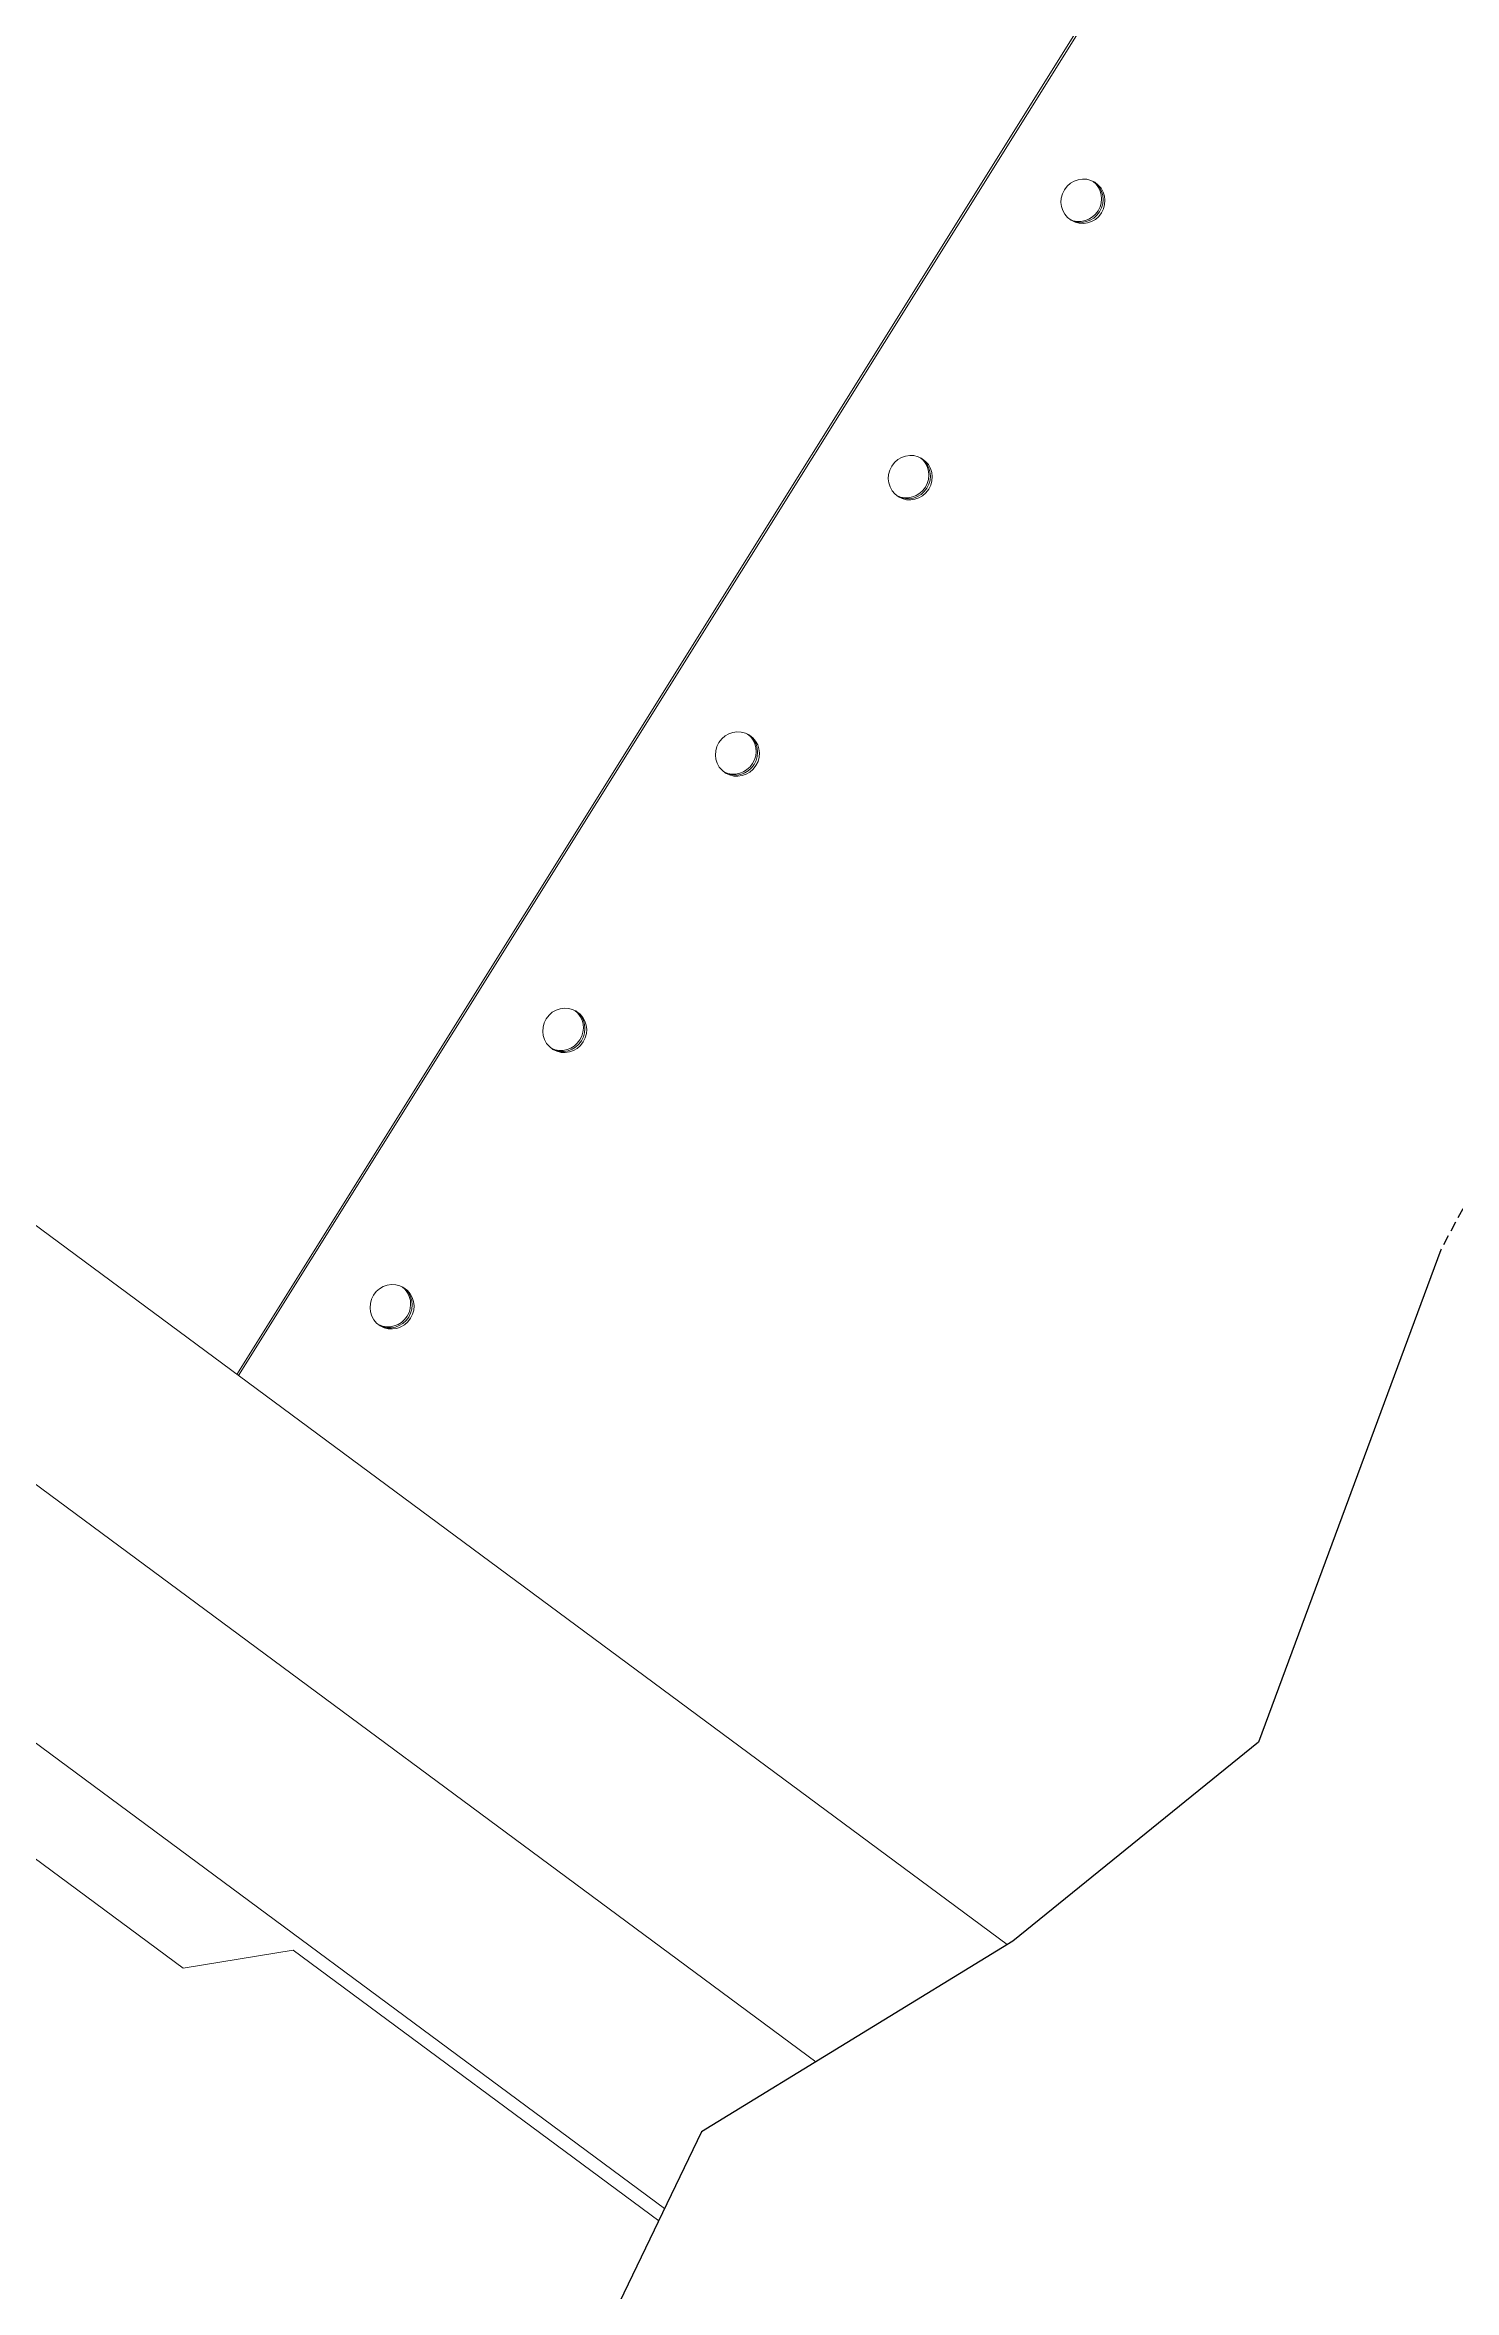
# Model space of a CAD drawing. Header units: millimetres. Extents: x -272986 to 200319, y -34579 to 49604.
# Drawn here: x 13234 to 13675, y 34224 to 34925 of the extents above; entities that cross this region are included whole.
import ezdxf

# ---------------------------------------------------------------- set-up
doc = ezdxf.new("R2010")
doc.units = ezdxf.units.MM
doc.linetypes.add('HIDDEN2', pattern=[4.762499999999999, 3.175, -1.5875])
doc.layers.get('Defpoints').update_dxf_attribs({"color": 9})
for name, color, linetype in [('X 0001 M', 7, 'Continuous'), ('X 1001 M', 8, 'HIDDEN2'), ('X 3001 D', 5, 'Continuous')]:
    doc.layers.add(name, color=color, linetype=linetype)
doc.layers.add('X 5999 H', color=7, linetype='Continuous', true_color=0xffffff)
doc.styles.add('BIT STD. 2.5', font='isocpeur.ttf', dxfattribs={"height": 2.5})
doc.dimstyles.new('BIT STD. 2.5', dxfattribs={"dimtxt": 2.5, "dimasz": 2.5, "dimexe": 1, "dimexo": 0.75, "dimgap": 1, "dimtad": 1, "dimdec": 0, "dimdsep": 46, "dimtxsty": 'BIT STD. 2.5', "dimcen": 0, "dimadec": 0, "dimazin": 0, "dimtfac": 1, "dimtdec": 0, "dimtmove": 0, "dimatfit": 3, "dimfxl": 1, "dimtfill": 1, "dimlwd": -1, "dimlwe": -1, "dimarcsym": 0})

# ---------------------------------------------------------------- blocks, each defined once
blk = doc.blocks.new('A$C89218876')
at = {"color": 8}
blk.add_lwpolyline([(3944.59467714844, 6825.668105172296), (3971.093324651368, 6466.473363314835), (3981.785005525461, 6319.641547699335), (3952.843091657743, 6204.143028443352), (3906.044064796305, 6114.906475446034), (3986.878356441398, 6000.174036553064), (3965.60631595157, 5830.200003626138), (3999.64211851918, 5719.716815558284), (4076.222002066331, 5668.724472349473), (4242.145531238414, 5621.981760910734), (4298.663709653047, 5586.203575478992)], dxfattribs=at)
at = {"color": 8, "linetype": 'Continuous'}
blk.add_lwpolyline([(4298.663709653047, 5586.203575478992), (4448.170119468559, 5518.667512002941), (4504.874588698003, 5437.758118688262), (4557.528790521203, 5336.621415590847), (4727.642198209505, 5239.530184728896), (4893.705338491593, 5243.575656964358), (5090.057403483574, 5267.502245154546), (5452.548210266599, 5267.502245154546), (5776.919571218619, 5364.398616529234)], dxfattribs=at)
at = {"layer": 'X 1001 M', "linetype": 'Continuous', "lineweight": 0}
for p, q in [((4311.313649286585, 5208.266661364314), (3568.96959760776, 5747.611185320791)), ((3581.585424245626, 5739.279415126774), (4311.753286611376, 5208.781410535294)), ((3756.873660657522, 4559.10084124258), (4505.799901053627, 5435.980804860635)), ((3807.475834545239, 4518.263386773764), (4538.172878773189, 5373.799703967751)), ((3807.475834545894, 4518.263386774708), (4538.172878773131, 5373.799703967863)), ((3850.419681510863, 4468.459183551215), (4580.636268677707, 5323.432957803667)), ((4492.007453629016, 5213.261883016807), (4584.309563507128, 5321.336446299055)), ((4495.256798160535, 5178.577687524401), (4492.007453629016, 5213.261883016807)), ((4435.430583910846, 5108.528454777679), (4495.256798160532, 5178.577687524401)), ((4495.256798160535, 5178.577687524401), (4494.999921648534, 5178.224127337491))]:
    blk.add_line(p, q, dxfattribs=at)
at = {"layer": 'X 1001 M', "linetype": 'Continuous', "lineweight": 0, "extrusion": (0, 0, -1)}
for centre, major_axis, ratio, start_param, end_param in [((3964.112210664382, 5497.489065751794), (5.663118960624635, -4.114496766047308), 0.9743700647852352, -3.141592653589773, 3.141592653589813), ((3963.715541900994, 5496.943098078747), (-5.66311896062464, 4.11449676604734), 0.9743700647852341, 0.04949199340752806, 3.092100730279325), ((4046.488385877248, 5437.639271165224), (5.663118960624635, -4.114496766047308), 0.9743700647852352, -3.141592653589773, 3.141592653589813), ((4046.091717113861, 5437.09330349218), (-5.66311896062461, 4.114496766047299), 0.9743700647852342, 0.04949199340805102, 3.092100730279851), ((4128.864561090119, 5377.789476578655), (5.663118960624635, -4.114496766047308), 0.9743700647852352, -3.141592653589812, 3.141592653589774), ((4128.467892326727, 5377.243508905609), (-5.663118960624617, 4.114496766047293), 0.9743700647852341, 0.04949199340809427, 3.092100730280027), ((4211.240736302985, 5317.939681992086), (5.663118960624635, -4.114496766047308), 0.9743700647852352, -3.141592653589812, 3.141592653589774), ((4210.844067539594, 5317.393714319041), (-5.663118960624626, 4.11449676604731), 0.9743700647852344, 0.04949199340696823, 3.092100730278899), ((4293.616911515852, 5258.089887405516), (5.663118960624635, -4.114496766047308), 0.9743700647852352, -3.141592653589812, 3.141592653589774), ((4293.220242752464, 5257.54391973247), (-5.663118960624638, 4.114496766047311), 0.9743700647852342, 0.04949199340678156, 3.092100730279104)]:
    blk.add_ellipse(centre, major_axis=major_axis, ratio=ratio, start_param=start_param, end_param=end_param, dxfattribs=at)
at = {"layer": 'X 1001 M', "linetype": 'Continuous', "lineweight": 0}
for centre, major_axis, ratio, start_param, end_param in [((3963.384984620414, 5496.488125014082), (5.663118960624655, -4.11449676604731), 0.9743700647852344, 0.09082301206740456, 3.050769603287393), ((3963.71554192769, 5496.943098074193), (5.66311896062465, -4.114496766047378), 0.9743700647852345, 0.04949195747857059, 3.092100696112583), ((4045.761159833284, 5436.638330427511), (5.663118960624599, -4.114496766047294), 0.9743700647852342, 0.09082301206737341, 3.05076960328749), ((4046.091717140556, 5437.093303487625), (5.663118960624862, -4.114496766047186), 0.9743700647852341, 0.04949195747697568, 3.092100696111224), ((4128.137335046151, 5376.788535840944), (5.663118960624661, -4.114496766047311), 0.9743700647852342, 0.09082301206710693, 3.050769603287355), ((4128.467892353423, 5377.243508901054), (5.663118960624598, -4.114496766047424), 0.974370064785235, 0.04949195747665715, 3.092100696110802), ((4210.513510259017, 5316.938741254373), (5.663118960624626, -4.114496766047301), 0.9743700647852341, 0.09082301206740638, 3.050769603287656), ((4210.84406756629, 5317.393714314487), (5.663118960624629, -4.11449676604743), 0.9743700647852347, 0.04949195747780136, 3.092100696111813), ((4292.889685471884, 5257.088946667805), (5.663118960624615, -4.114496766047314), 0.9743700647852341, 0.09082301206740859, 3.050769603287663), ((4293.22024277916, 5257.543919727916), (5.663118960624788, -4.114496766047286), 0.9743700647852339, 0.04949195747740151, 3.092100696111916)]:
    blk.add_ellipse(centre, major_axis=major_axis, ratio=ratio, start_param=start_param, end_param=end_param, dxfattribs=at)
blk = doc.blocks.new('*D199')
at = {"layer": 'Defpoints', "color": 0, "transparency": 16777216}
for p in [(7798.500000000004, 48049.6266134193), (13298.73009767515, 32947.91523915234), (13433.78749288179, 32812.85784394571), (7798.500000000005, 28976.69833391263), (10442.97395414159, 28578.83418067859)]:
    blk.add_point(p, dxfattribs=at)
at = {"layer": 'X 3001 D', "color": 0, "transparency": 16777216}
for p, q in [((13465.60729803519, 32781.03803879231), (15065.76360887852, 31180.88172794907)), ((7798.500000000009, 28931.69833391263), (7798.500000000005, 28170.68257981101))]:
    blk.add_line(p, q, dxfattribs=at)
blk.add_arc((7798.500000000004, 38448.14533682715), 10217.46275701613, 270.8411524771072, 314.1588475228945, dxfattribs=at)
for points in [[(14898.9480455206, 31135.83049339961), (14934.04291065631, 31100.21658542665), (15023.33720200733, 31223.30813482026)], [(7948.679468218535, 28206.78430946359), (7948.312449508589, 28256.78296241811), (7798.500000000002, 28230.68257981101)]]:
    blk.add_solid(points, dxfattribs=at)
at = {"layer": 'X 3001 D', "color": 0, "transparency": 16777216, "insert": (14404.54209814488, 30831.3797954061), "char_height": 150, "attachment_point": 5, "rotation": 40.93519081505226, "style": 'BIT STD. 2.5', "bg_fill": 3, "box_fill_scale": 1.1, "bg_fill_color": 256, "bg_fill_true_color": 13158600, "bg_fill_transparency": 0}
blk.add_mtext('45° - {\\C7;D02}', dxfattribs=at)
blk = doc.blocks.new('*D368')
at = {"layer": 'Defpoints', "color": 0, "transparency": 16777216}
for p in [(7798.500000000011, 48049.6266134193), (10335.20730825332, 47913.84083295393), (13419.10516482997, 44067.48138301812), (7798.500000030248, 38448.14533673238), (7798.500000000013, 29039.70000823381)]:
    blk.add_point(p, dxfattribs=at)
at = {"layer": 'X 3001 D', "color": 0, "transparency": 16777216}
for p, q in [((7798.500000000011, 48094.6266134193), (7798.500000000015, 48307.85325048748)), ((13450.92856260212, 44099.29759514708), (14771.15348572677, 45419.2244148036))]:
    blk.add_line(p, q, dxfattribs=at)
blk.add_arc((7798.500000000013, 38448.14533670215), 9799.70791378534, 45.87054156565792, 89.12298908251194, dxfattribs=at)
for points in [[(7948.304274739658, 48221.70598925938), (7948.686939206083, 48271.704524917), (7798.500000000015, 48247.85325048749)], [(14639.40337929198, 45499.87648559462), (14604.31563808265, 45464.25555892465), (14728.72228869722, 45376.80279863165)]]:
    blk.add_solid(points, dxfattribs=at)
at = {"layer": 'X 3001 D', "color": 0, "transparency": 16777216, "insert": (14294.75234036327, 45964.67750319112), "char_height": 150, "attachment_point": 5, "rotation": 319.16439379943586, "style": 'BIT STD. 2.5', "bg_fill": 3, "box_fill_scale": 1.1, "bg_fill_color": 256, "bg_fill_true_color": 13158600, "bg_fill_transparency": 0}
blk.add_mtext('{\\C7;D01} - 45°', dxfattribs=at)
blk = doc.blocks.new('*D437')
at = {"layer": 'Defpoints', "color": 0, "transparency": 16777216}
for p in [(-1697.652812223389, 38448.14533683308), (18712.73677971438, 38448.14533683307), (14088.47147328214, 34043.85989611459, 5.156820563569529e-06), (18614.89811660113, 33782.40662531552), (15367.37651406424, 33148.36094590519, 5.156824802691937e-06)]:
    blk.add_point(p, dxfattribs=at)
at = {"layer": 'X 3001 D', "color": 0, "transparency": 16777216}
for p, q in [((18757.73677971438, 38448.14533683307), (19638.29566634971, 38448.14533683306)), ((15404.23835605725, 33122.55000626941), (17497.09282405513, 31657.11753140243))]:
    blk.add_line(p, q, dxfattribs=at)
blk.add_arc((7798.499999992413, 38448.14533683307), 11779.79566635729, 325.7295903287309, 359.2704096712876, dxfattribs=at)
for points in [[(19552.34114800733, 38298.30754794917), (19602.34013458278, 38297.98920626429), (19578.29566634971, 38448.14533683306)], [(17553.76579497261, 31800.74147849837), (17512.62642961779, 31829.1589487975), (17447.94370139778, 31691.53211758347)]]:
    blk.add_solid(points, dxfattribs=at)
at = {"layer": 'X 3001 D', "color": 0, "transparency": 16777216, "insert": (18904.33901499743, 34946.48774591899), "char_height": 150, "attachment_point": 5, "rotation": 72.50000000000921, "style": 'BIT STD. 2.5', "bg_fill": 3, "box_fill_scale": 1.1, "bg_fill_color": 256, "bg_fill_true_color": 13158600, "bg_fill_transparency": 0}
blk.add_mtext('35°', dxfattribs=at)

msp = doc.modelspace()

# ---------------------------------------------------------------- hatches: boundary and pattern name
at = {"layer": 'X 5999 H'}
h = msp.add_hatch(dxfattribs=at)
h.set_pattern_fill('ANSI31', color=9)
h.set_pattern_definition([(45, (25000, 0), (-2.245064030267288, 2.245064030267288), [])])
edge = h.paths.add_edge_path()
edge.add_arc((7798.495709340539, 38448.14022343156), 7825.604719989263, 2.5931019493610847, 94.99996544218982, ccw=False)
edge.add_line((15616.08719766553, 38802.19185128674), (15658.44324566444, 38804.11004727978))
edge.add_arc((7798.49570953186, 38448.14022323), 7825.604719789878, 274.9544870486653, 357.3991416812109)
edge.add_line((15616.03919657416, 38093.03029855866), (15658.3937445236, 38091.10627736974))
edge.add_arc((7798.497359975252, 38448.13677386827), 7868.001140776875, 274.9544772441851, 357.39916567125465, ccw=False)
edge.add_arc((7798.49533508634, 38448.14003367921), 7868.004563266586, 2.593102689917272, 274.9516218145841)
edge.add_arc((7798.495709750798, 38448.14022345812), 7825.604719998234, 2.599526489034937, 274.95161897712)

# ---------------------------------------------------------------- linework, layer by layer
msp.add_lwpolyline([(8474.349265823643, 30651.77496749414, 0.3760976755569247), (15616.03919657416, 38093.03029855866), (15658.3937445236, 38091.10627736974, -0.3760978438709941), (8478.011115840709, 30609.53339017448)], format="xyb")
msp.add_circle((7798.500000000007, 38448.14533683308), 7798.5)
at = {"layer": 'X 0001 M', "linetype": 'Continuous'}
for centre, radius, start, end in [((7798.49533508634, 38448.14003367921), 7868.004563266586, 2.593102689917272, 274.9516218145841), ((7798.495709750798, 38448.14022345812), 7825.604719998234, 2.599526489034937, 274.95161897712)]:
    msp.add_arc(centre, radius, start, end, dxfattribs=at)

# ---------------------------------------------------------------- block references
at = {"layer": 'X 1001 M', "rotation": 273.9910714243701}
msp.add_blockref('A$C89218876', (7798.500000130947, 38448.14533676262), dxfattribs=at)

# ---------------------------------------------------------------- next in the draw order: dimensions: what is measured, and where the dimension line sits
at = {"layer": 'X 3001 D'}
dim = msp.add_angular_dim_2l(base=(10442.97395414159, 28578.83418067859), line1=((7798.500000000007, 28976.69833391263), (7798.500000000004, 48049.6266134193)), line2=((13298.73009767515, 32947.91523915234), (13433.78749288179, 32812.85784394571)), text='<> - {\\C7;D02}', dimstyle='BIT STD. 2.5', override={"dimscale": 0, "dimjust": 2}, dxfattribs=at)
dim.commit()
dim.dimension.update_dxf_attribs({"geometry": '*D199', "text_midpoint": (14493.0319915258, 30729.35096170292), "dimtype": 162})

# ---------------------------------------------------------------- next in the draw order: dimensions: what is measured, and where the dimension line sits
dim = msp.add_angular_dim_2l(base=(10335.20730825332, 47913.84083295393), line1=((7798.500000030253, 38448.14533673238), (13419.10516482996, 44067.48138301813)), line2=((7798.500000000012, 48049.6266134193), (7798.500000000012, 29039.70000823381)), text='{\\C7;D01} - <>', dimstyle='BIT STD. 2.5', override={"dimscale": 0, "dimjust": 1}, dxfattribs=at)
dim.commit()
dim.dimension.update_dxf_attribs({"geometry": '*D368', "text_midpoint": (14206.43991476827, 45862.49502121439), "dimtype": 162})

# ---------------------------------------------------------------- next in the draw order: dimensions: what is measured, and where the dimension line sits
dim = msp.add_angular_dim_2l(base=(18614.89811660113, 33782.40662531552), line1=((14088.47147328214, 34043.8598961146, 5.156820563569529e-06), (15367.37651406424, 33148.36094590519, 5.156824802691937e-06)), line2=((18712.73677971438, 38448.14533683307), (-1697.652812223387, 38448.14533683308)), dimstyle='BIT STD. 2.5', dxfattribs=at)
dim.commit()
dim.dimension.update_dxf_attribs({"geometry": '*D437', "text_midpoint": (18904.33901499742, 34946.48774591899)})

doc.saveas('drawing.dxf')
